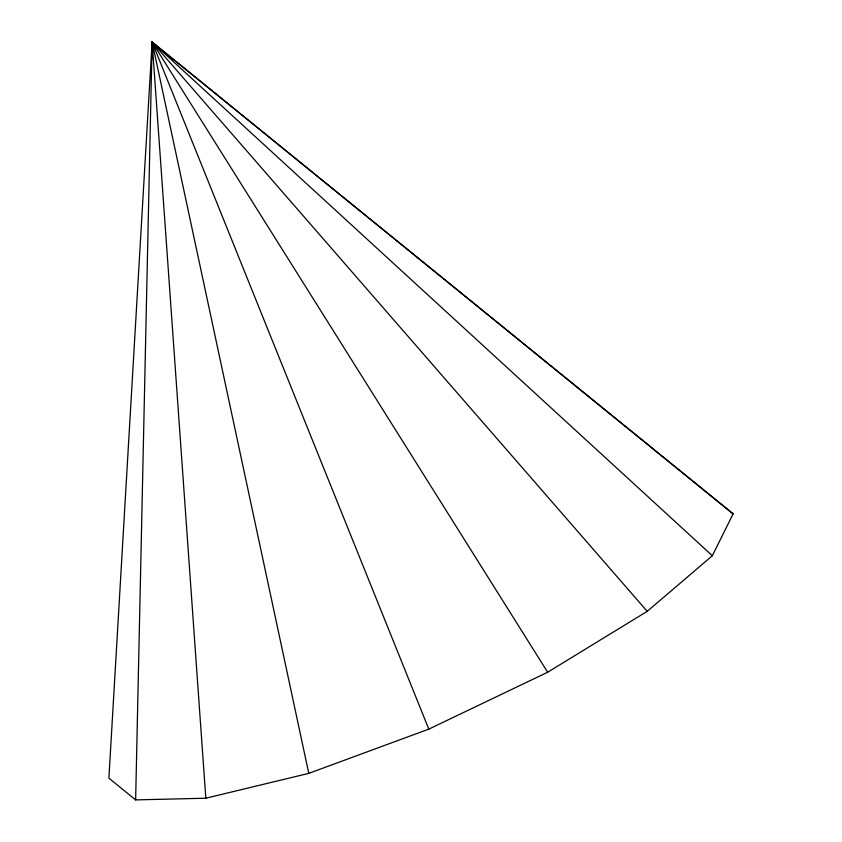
<?xml version="1.0" encoding="UTF-8"?>
<svg xmlns="http://www.w3.org/2000/svg" width="842" height="842" viewBox="0 0 842 842"><rect width="100%" height="100%" fill="white"/><g stroke="black" fill="none" stroke-linecap="round" stroke-linejoin="round"><path stroke-width="1.26" d="M135.636 799.9L152.128 42.1L733.108 513.862L712.343 555.731L647.214 611.334L547.658 672.232L428.81 729.119L308.782 773.366L205.827 798.216L135.636 799.9L108.892 778.155L152.128 42.1L733.108 513.862M151.571 59.193L152.128 42.1L712.343 555.731M152.297 44.721L152.128 42.1L157.886 47.478M205.827 798.216L152.128 42.1L647.214 611.334M308.782 773.366L152.128 42.1L547.658 672.232M152.749 44.647L152.128 42.1L153.191 44.5M152.128 42.1L428.81 729.119"/></g></svg>
